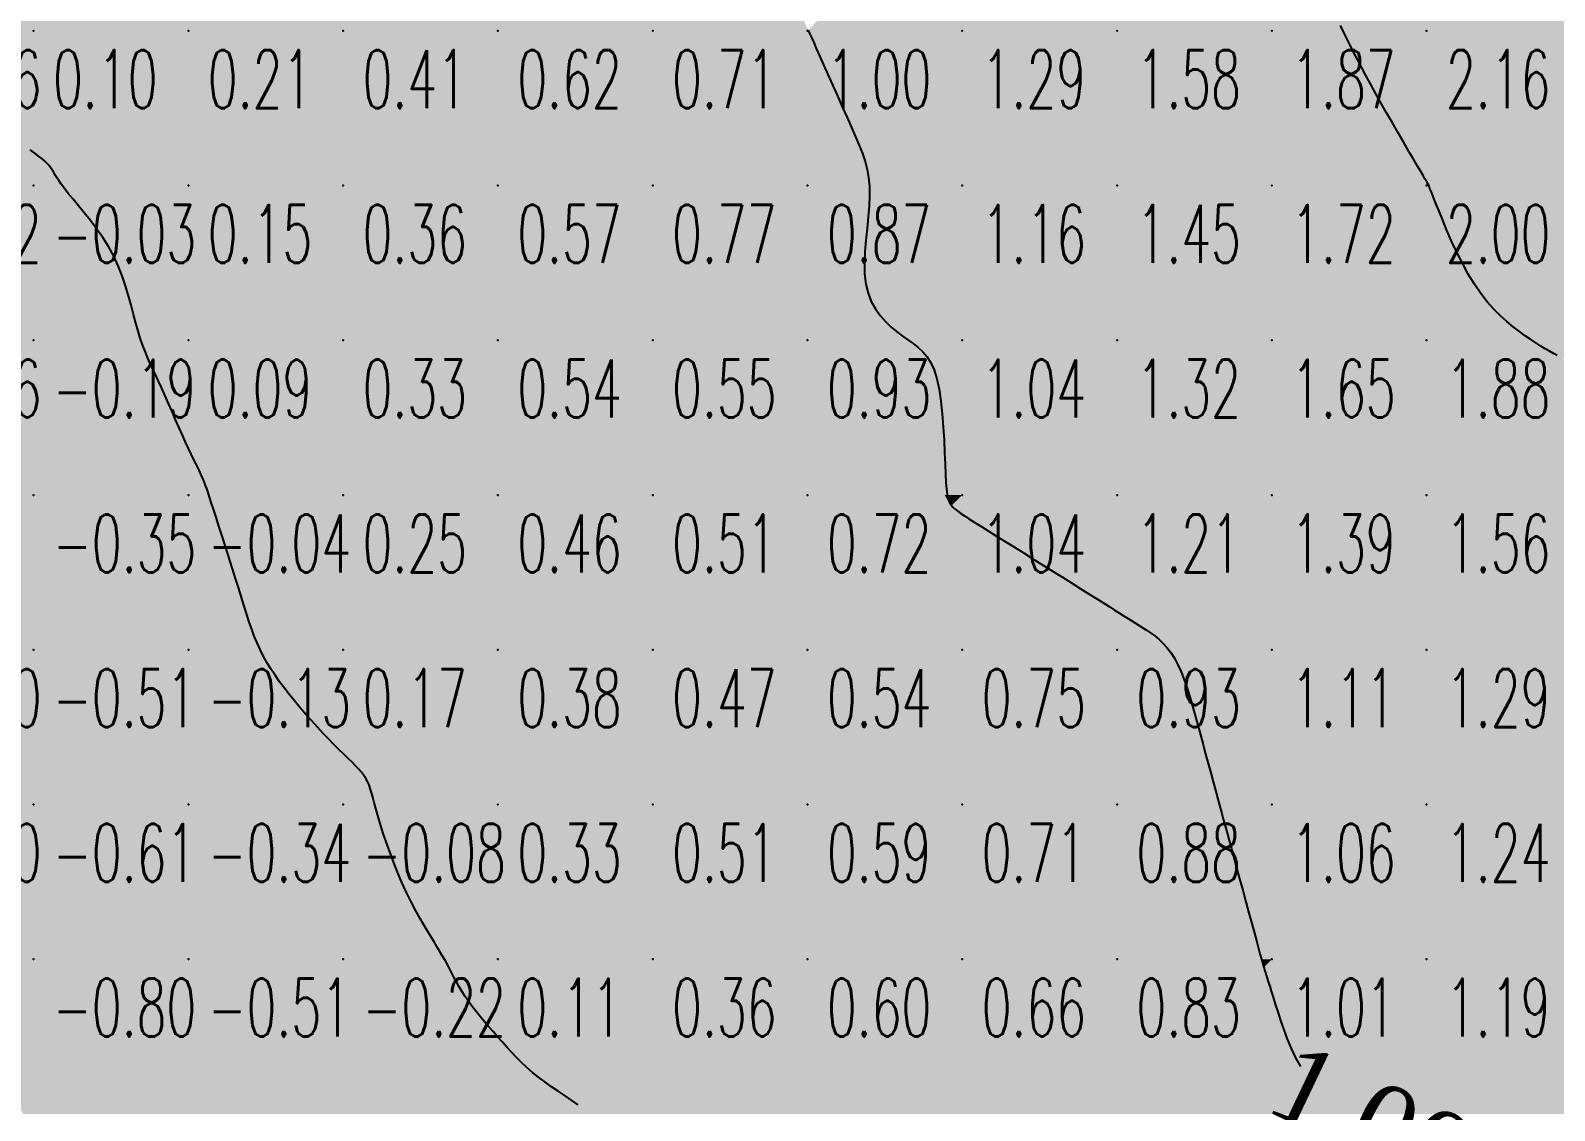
# Model space of a CAD drawing. Header units: millimetres. Extents: x 88261 to 90953, y 390274 to 392322.
# Drawn here: x 90320 to 90418.5, y 391527.5 to 391597.3 of the extents above; entities that cross this region are included whole.
import ezdxf
from ezdxf.enums import TextEntityAlignment as Align

# ---------------------------------------------------------------- set-up
doc = ezdxf.new("R2010")
doc.units = ezdxf.units.MM
doc.header["$LTSCALE"] = 25
for name, color, linetype in [('CN_03_00', 7, 'Continuous'), ('CN_04_00', 242, 'Continuous'), ('Cotation Courbes de niveau', 7, 'Continuous'), ('COTEAlt', 7, 'Continuous'), ('TN_COLORIAGE', 7, 'Continuous')]:
    doc.layers.add(name, color=color, linetype=linetype)
doc.styles.add('Simplex 1.0', font='Simplex.shx', dxfattribs={"width": 0.99, "height": 2.5})
doc.styles.get("Standard").update_dxf_attribs({"font": 'times.ttf'})

# ---------------------------------------------------------------- blocks, each defined once
blk = doc.blocks.new('COTE')
at = {"color": 0}
blk.add_point((0, 0), dxfattribs=at)
at = {"layer": 'COTEAlt'}
blk.add_attdef('ALT', text='', height=3.75, dxfattribs=at).set_placement((1.25, -1.25), align=Align.TOP_LEFT)

msp = doc.modelspace()

# ---------------------------------------------------------------- linework, layer by layer
at = {"layer": 'CN_03_00', "flags": 128}
for points, elevation in [([(90370.29, 391597.279), (90370.301, 391597.256), (90370.322, 391597.207), (90370.362, 391597.119), (90370.425, 391596.977), (90370.518, 391596.769), (90370.646, 391596.481), (90370.816, 391596.1), (90371.031, 391595.618), (90371.284, 391595.05), (90371.567, 391594.416), (90371.869, 391593.737), (90372.182, 391593.035), (90372.496, 391592.329), (90372.803, 391591.64), (90373.092, 391590.989), (90373.356, 391590.391), (90373.591, 391589.836), (90373.795, 391589.31), (90373.965, 391588.798), (90374.1, 391588.284), (90374.195, 391587.754), (90374.25, 391587.193), (90374.262, 391586.585), (90374.231, 391585.921), (90374.169, 391585.212), (90374.092, 391584.472), (90374.015, 391583.719), (90373.953, 391582.966), (90373.921, 391582.231), (90373.935, 391581.528), (90374.01, 391580.873), (90374.156, 391580.28), (90374.366, 391579.745), (90374.631, 391579.266), (90374.938, 391578.836), (90375.278, 391578.452), (90375.637, 391578.109), (90376.007, 391577.801), (90376.374, 391577.526), (90376.731, 391577.274), (90377.072, 391577.032), (90377.394, 391576.78), (90377.694, 391576.501), (90377.97, 391576.177), (90378.216, 391575.789), (90378.432, 391575.319), (90378.613, 391574.75), (90378.758, 391574.071), (90378.87, 391573.305), (90378.956, 391572.482), (90379.019, 391571.633), (90379.067, 391570.787), (90379.103, 391569.976), (90379.133, 391569.229), (90379.162, 391568.577), (90379.195, 391568.043), (90379.234, 391567.62), (90379.276, 391567.291), (90379.324, 391567.041), (90379.377, 391566.856), (90379.435, 391566.719), (90379.498, 391566.616), (90379.567, 391566.532), (90379.642, 391566.452), (90379.731, 391566.369), (90379.842, 391566.277), (90379.983, 391566.171), (90380.163, 391566.045), (90380.391, 391565.893), (90380.675, 391565.709), (90381.022, 391565.487), (90381.439, 391565.223), (90381.918, 391564.923), (90382.448, 391564.591), (90383.019, 391564.235), (90383.62, 391563.86), (90384.241, 391563.473), (90384.872, 391563.079), (90385.501, 391562.686), (90386.119, 391562.299), (90386.721, 391561.922), (90387.302, 391561.556), (90387.857, 391561.207), (90388.382, 391560.876), (90388.873, 391560.567), (90389.324, 391560.283), (90389.731, 391560.026), (90390.091, 391559.799), (90390.411, 391559.598), (90390.697, 391559.418), (90390.958, 391559.254), (90391.202, 391559.101), (90391.436, 391558.954), (90391.668, 391558.808), (90391.905, 391558.658), (90392.155, 391558.499), (90392.414, 391558.326), (90392.678, 391558.133), (90392.945, 391557.915), (90393.211, 391557.668), (90393.471, 391557.385), (90393.721, 391557.061), (90393.959, 391556.691), (90394.181, 391556.271), (90394.389, 391555.806), (90394.585, 391555.3), (90394.771, 391554.76), (90394.949, 391554.192), (90395.122, 391553.6), (90395.292, 391552.991), (90395.462, 391552.37), (90395.632, 391551.742), (90395.803, 391551.115), (90395.972, 391550.493), (90396.138, 391549.882), (90396.3, 391549.287), (90396.456, 391548.715), (90396.603, 391548.171), (90396.742, 391547.661), (90396.871, 391547.187), (90396.993, 391546.738), (90397.112, 391546.301), (90397.232, 391545.861), (90397.356, 391545.405), (90397.488, 391544.918), (90397.633, 391544.386), (90397.793, 391543.795), (90397.972, 391543.137), (90398.165, 391542.429), (90398.365, 391541.693), (90398.567, 391540.951), (90398.764, 391540.225), (90398.951, 391539.539), (90399.121, 391538.914), (90399.268, 391538.373), (90399.388, 391537.933), (90399.483, 391537.583), (90399.558, 391537.308), (90399.617, 391537.094), (90399.665, 391536.923), (90399.706, 391536.782), (90399.744, 391536.655), (90399.784, 391536.525), (90399.829, 391536.38), (90399.883, 391536.211), (90399.946, 391536.012), (90400.02, 391535.776), (90400.108, 391535.498), (90400.211, 391535.172), (90400.331, 391534.79), (90400.469, 391534.347), (90400.629, 391533.839), (90400.81, 391533.281), (90401.016, 391532.688), (90401.246, 391532.076), (90401.503, 391531.463), (90401.787, 391530.865), (90402.102, 391530.298)], 1), ([(90418.674, 391576.259), (90418.439, 391576.389), (90418.186, 391576.533), (90417.914, 391576.692), (90417.623, 391576.869), (90417.312, 391577.066), (90416.979, 391577.285), (90416.623, 391577.53), (90416.245, 391577.802), (90415.848, 391578.106), (90415.436, 391578.447), (90415.016, 391578.828), (90414.59, 391579.256), (90414.165, 391579.734), (90413.744, 391580.268), (90413.333, 391580.862), (90412.936, 391581.515), (90412.557, 391582.212), (90412.199, 391582.93), (90411.865, 391583.647), (90411.56, 391584.342), (90411.288, 391584.993), (90411.05, 391585.579), (90410.852, 391586.077), (90410.695, 391586.473), (90410.575, 391586.773), (90410.488, 391586.992), (90410.426, 391587.143), (90410.386, 391587.24), (90410.361, 391587.297), (90410.346, 391587.328), (90410.336, 391587.346), (90410.326, 391587.364), (90410.308, 391587.396), (90410.275, 391587.451), (90410.222, 391587.542), (90410.141, 391587.681), (90410.026, 391587.878), (90409.869, 391588.145), (90409.665, 391588.495), (90409.408, 391588.933), (90409.107, 391589.447), (90408.772, 391590.022), (90408.412, 391590.641), (90408.04, 391591.286), (90407.663, 391591.941), (90407.294, 391592.59), (90406.942, 391593.216), (90406.615, 391593.806), (90406.313, 391594.36), (90406.033, 391594.882), (90405.773, 391595.377), (90405.531, 391595.849), (90405.303, 391596.302), (90405.087, 391596.74), (90404.88, 391597.166), (90404.681, 391597.587)], 2)]:
    msp.add_lwpolyline(points, dxfattribs=dict(at, elevation=elevation))
at = {"layer": 'CN_04_00', "flags": 128}
msp.add_lwpolyline([(90355.424, 391527.831), (90355.017, 391528.116), (90354.585, 391528.409), (90354.144, 391528.705), (90353.704, 391529.004), (90353.274, 391529.307), (90352.863, 391529.615), (90352.477, 391529.927), (90352.114, 391530.243), (90351.772, 391530.564), (90351.447, 391530.887), (90351.134, 391531.214), (90350.832, 391531.542), (90350.537, 391531.873), (90350.244, 391532.205), (90349.952, 391532.538), (90349.662, 391532.871), (90349.377, 391533.204), (90349.1, 391533.535), (90348.833, 391533.864), (90348.58, 391534.19), (90348.343, 391534.512), (90348.124, 391534.83), (90347.925, 391535.143), (90347.742, 391535.455), (90347.569, 391535.769), (90347.398, 391536.089), (90347.226, 391536.42), (90347.044, 391536.765), (90346.848, 391537.127), (90346.631, 391537.511), (90346.39, 391537.92), (90346.126, 391538.355), (90345.845, 391538.817), (90345.551, 391539.307), (90345.248, 391539.826), (90344.942, 391540.374), (90344.636, 391540.952), (90344.335, 391541.561), (90344.044, 391542.2), (90343.765, 391542.858), (90343.501, 391543.524), (90343.253, 391544.184), (90343.025, 391544.826), (90342.819, 391545.438), (90342.637, 391546.008), (90342.481, 391546.523), (90342.353, 391546.975), (90342.248, 391547.367), (90342.158, 391547.708), (90342.078, 391548.006), (90342, 391548.268), (90341.919, 391548.502), (90341.826, 391548.718), (90341.717, 391548.921), (90341.585, 391549.12), (90341.429, 391549.32), (90341.249, 391549.524), (90341.045, 391549.739), (90340.817, 391549.967), (90340.564, 391550.213), (90340.287, 391550.482), (90339.986, 391550.778), (90339.661, 391551.104), (90339.316, 391551.458), (90338.956, 391551.834), (90338.587, 391552.229), (90338.213, 391552.638), (90337.84, 391553.057), (90337.473, 391553.481), (90337.115, 391553.907), (90336.773, 391554.33), (90336.447, 391554.751), (90336.138, 391555.171), (90335.847, 391555.589), (90335.574, 391556.007), (90335.32, 391556.425), (90335.086, 391556.844), (90334.873, 391557.265), (90334.679, 391557.689), (90334.502, 391558.121), (90334.337, 391558.567), (90334.177, 391559.033), (90334.019, 391559.524), (90333.856, 391560.046), (90333.686, 391560.606), (90333.501, 391561.207), (90333.3, 391561.854), (90333.085, 391562.532), (90332.864, 391563.224), (90332.642, 391563.915), (90332.426, 391564.586), (90332.22, 391565.222), (90332.031, 391565.804), (90331.866, 391566.318), (90331.727, 391566.749), (90331.613, 391567.107), (90331.517, 391567.403), (90331.435, 391567.651), (90331.362, 391567.861), (90331.293, 391568.048), (90331.222, 391568.223), (90331.145, 391568.399), (90331.058, 391568.587), (90330.958, 391568.793), (90330.846, 391569.021), (90330.72, 391569.275), (90330.58, 391569.561), (90330.425, 391569.882), (90330.254, 391570.244), (90330.067, 391570.649), (90329.864, 391571.102), (90329.647, 391571.591), (90329.422, 391572.106), (90329.191, 391572.634), (90328.96, 391573.164), (90328.731, 391573.685), (90328.508, 391574.183), (90328.297, 391574.648), (90328.099, 391575.072), (90327.915, 391575.464), (90327.741, 391575.835), (90327.578, 391576.199), (90327.423, 391576.568), (90327.274, 391576.955), (90327.131, 391577.372), (90326.991, 391577.832), (90326.852, 391578.345), (90326.708, 391578.903), (90326.554, 391579.498), (90326.384, 391580.119), (90326.192, 391580.758), (90325.971, 391581.405), (90325.716, 391582.05), (90325.42, 391582.684), (90325.081, 391583.298), (90324.708, 391583.888), (90324.315, 391584.45), (90323.914, 391584.98), (90323.517, 391585.476), (90323.139, 391585.934), (90322.791, 391586.35), (90322.487, 391586.72), (90322.236, 391587.044), (90322.033, 391587.325), (90321.869, 391587.568), (90321.735, 391587.779), (90321.624, 391587.963), (90321.525, 391588.127), (90321.432, 391588.276), (90321.334, 391588.415), (90321.225, 391588.549), (90321.098, 391588.685), (90320.949, 391588.826), (90320.772, 391588.979), (90320.563, 391589.147), (90320.317, 391589.336), (90320.028, 391589.552)], dxfattribs=at)
at = {"layer": 'TN_COLORIAGE', "color": 81}
for points in [[(90316.51, 391603.5, 0.103), (90313.866, 391597.239, 0.103), (90320.249, 391607.239, 0.103), (90320.249, 391597.239, 0.103)], [(90320.249, 391607.239, 0.319), (90320.249, 391597.239, 0.319), (90330.249, 391607.239, 0.319)], [(90320.249, 391597.239, 0.319), (90330.249, 391597.239, 0.319), (90330.249, 391607.239, 0.319)], [(90330.249, 391597.239, 0.461), (90340.249, 391597.239, 0.461), (90340.249, 391607.239, 0.461)], [(90330.249, 391607.239, 0.461), (90330.249, 391597.239, 0.461), (90340.249, 391607.239, 0.461)], [(90350.249, 391597.239, 0.409), (90350.249, 391607.239, 0.409), (90340.249, 391597.239, 0.409)], [(90340.249, 391607.239, 0.676), (90340.249, 391597.239, 0.676), (90350.249, 391607.239, 0.676)], [(90350.249, 391597.239, 0.838), (90360.249, 391597.239, 0.838), (90360.249, 391607.239, 0.838)], [(90350.249, 391597.239, 0.676), (90360.249, 391607.239, 0.676), (90350.249, 391607.239, 0.676)], [(90360.249, 391597.239, 1), (90367.165, 391604.155, 1), (90360.249, 391607.239, 1), (90365.849, 391607.239, 1)], [(90360.249, 391597.239, 1), (90367.165, 391604.155, 1), (90370.249, 391597.239, 1), (90370.249, 391597.372, 1)], [(90313.866, 391597.239, 0.103), (90315.688, 391592.679, 0.103), (90320.249, 391597.239, 0.103)], [(90320.249, 391589.413, 0.103), (90315.688, 391592.679, 0.103), (90320.249, 391597.239, 0.103)], [(90320.249, 391589.413, 0.206), (90321.468, 391588.459, 0.206), (90320.249, 391597.239, 0.206), (90330.249, 391597.239, 0.206)], [(90321.885, 391587.239, 0.206), (90321.468, 391588.459, 0.206), (90330.249, 391587.239, 0.206), (90330.249, 391597.239, 0.206)], [(90330.249, 391587.239, 0.409), (90340.249, 391587.239, 0.409), (90340.249, 391597.239, 0.409)], [(90330.249, 391597.239, 0.409), (90330.249, 391587.239, 0.409), (90340.249, 391597.239, 0.409)], [(90350.249, 391587.239, 0.357), (90350.249, 391597.239, 0.357), (90340.249, 391587.239, 0.357)], [(90340.249, 391597.239, 0.62), (90340.249, 391587.239, 0.62), (90350.249, 391597.239, 0.62)], [(90350.249, 391587.239, 0.714), (90360.249, 391587.239, 0.714), (90360.249, 391597.239, 0.714)], [(90350.249, 391587.239, 0.62), (90360.249, 391597.239, 0.62), (90350.249, 391597.239, 0.62)], [(90360.249, 391597.239, 0.998), (90360.249, 391587.239, 0.998), (90370.249, 391597.239, 0.998)], [(90360.249, 391587.239, 0.998), (90370.249, 391587.239, 0.998), (90370.249, 391597.239, 0.998)], [(90370.29, 391597.28, 0.998), (90370.249, 391597.372, 0.998), (90370.249, 391597.239, 0.998)], [(90370.29, 391597.28, 0.998), (90370.308, 391597.239, 0.998), (90370.249, 391597.239, 0.998)], [(90370.249, 391587.239, 1), (90373.373, 391590.364, 1), (90370.249, 391597.239, 1), (90370.308, 391597.239, 1)], [(90373.373, 391590.364, 0.869), (90374.749, 391587.239, 0.869), (90370.249, 391587.239, 0.869)], [(90321.885, 391587.239, 0.146), (90325.916, 391582.906, 0.146), (90330.249, 391587.239, 0.146)], [(90326.972, 391577.239, 0.146), (90325.916, 391582.906, 0.146), (90330.249, 391577.239, 0.146), (90330.249, 391587.239, 0.146)], [(90330.249, 391577.239, 0.357), (90340.249, 391577.239, 0.357), (90340.249, 391587.239, 0.357)], [(90330.249, 391587.239, 0.357), (90330.249, 391577.239, 0.357), (90340.249, 391587.239, 0.357)], [(90350.249, 391577.239, 0.334), (90350.249, 391587.239, 0.334), (90340.249, 391577.239, 0.334)], [(90340.249, 391587.239, 0.568), (90340.249, 391577.239, 0.568), (90350.249, 391587.239, 0.568)], [(90350.249, 391577.239, 0.774), (90360.249, 391577.239, 0.774), (90360.249, 391587.239, 0.774)], [(90350.249, 391577.239, 0.568), (90360.249, 391587.239, 0.568), (90350.249, 391587.239, 0.568)], [(90360.249, 391587.239, 0.869), (90360.249, 391577.239, 0.869), (90370.249, 391587.239, 0.869)], [(90360.249, 391577.239, 0.869), (90370.249, 391577.239, 0.869), (90370.249, 391587.239, 0.869)], [(90370.249, 391587.239, 1), (90374.749, 391587.239, 1), (90370.249, 391577.239, 1), (90373.2, 391580.19, 1)], [(90373.2, 391580.19, 0.933), (90376.508, 391577.239, 0.933), (90370.249, 391577.239, 0.933)], [(90326.972, 391577.239, 0.093), (90328.14, 391575.131, 0.093), (90330.249, 391577.239, 0.093)], [(90330.249, 391570.127, 0.093), (90328.14, 391575.131, 0.093), (90330.249, 391577.239, 0.093)], [(90330.249, 391570.127, 0.334), (90331.266, 391568.257, 0.334), (90330.249, 391577.239, 0.334), (90340.249, 391577.239, 0.334)], [(90331.557, 391567.239, 0.334), (90331.266, 391568.257, 0.334), (90340.249, 391567.239, 0.334), (90340.249, 391577.239, 0.334)], [(90350.249, 391567.239, 0.251), (90350.249, 391577.239, 0.251), (90340.249, 391567.239, 0.251)], [(90340.249, 391577.239, 0.539), (90340.249, 391567.239, 0.539), (90350.249, 391577.239, 0.539)], [(90350.249, 391567.239, 0.539), (90360.249, 391577.239, 0.539), (90350.249, 391577.239, 0.539)], [(90350.249, 391567.239, 0.546), (90360.249, 391567.239, 0.546), (90360.249, 391577.239, 0.546)], [(90360.249, 391577.239, 0.933), (90360.249, 391567.239, 0.933), (90370.249, 391577.239, 0.933)], [(90360.249, 391567.239, 0.933), (90370.249, 391567.239, 0.933), (90370.249, 391577.239, 0.933)], [(90370.249, 391567.239, 1), (90379.015, 391576.005, 1), (90370.249, 391577.239, 1), (90376.508, 391577.239, 1)], [(90379.015, 391576.005, 0.716), (90379.112, 391567.239, 0.716), (90370.249, 391567.239, 0.716)], [(90331.557, 391567.239, 0.251), (90333.701, 391560.691, 0.251), (90340.249, 391567.239, 0.251)], [(90334.647, 391557.239, 0.251), (90333.701, 391560.691, 0.251), (90340.249, 391557.239, 0.251), (90340.249, 391567.239, 0.251)], [(90350.249, 391557.239, 0.169), (90350.249, 391567.239, 0.169), (90340.249, 391557.239, 0.169)], [(90340.249, 391567.239, 0.463), (90340.249, 391557.239, 0.463), (90350.249, 391567.239, 0.463)], [(90350.249, 391557.239, 0.463), (90360.249, 391567.239, 0.463), (90350.249, 391567.239, 0.463)], [(90350.249, 391557.239, 0.513), (90360.249, 391557.239, 0.513), (90360.249, 391567.239, 0.513)], [(90360.249, 391567.239, 0.716), (90360.249, 391557.239, 0.716), (90370.249, 391567.239, 0.716)], [(90360.249, 391557.239, 0.716), (90370.249, 391557.239, 0.716), (90370.249, 391567.239, 0.716)], [(90370.249, 391557.239, 1), (90379.51, 391566.5, 1), (90370.249, 391567.239, 1), (90379.112, 391567.239, 1)], [(90370.249, 391557.239, 1), (90379.51, 391566.5, 1), (90380.249, 391557.239, 1), (90380.249, 391565.951, 1)], [(90385.627, 391562.618, 0.754), (90380.249, 391565.951, 0.754), (90380.249, 391557.239, 0.754)], [(90380.249, 391557.239, 1), (90385.627, 391562.618, 1), (90390.249, 391557.239, 1), (90390.249, 391559.697, 1)], [(90391.762, 391558.752, 0.931), (90390.249, 391559.697, 0.931), (90390.249, 391557.239, 0.931)], [(90391.762, 391558.752, 0.931), (90394.137, 391557.239, 0.931), (90390.249, 391557.239, 0.931)], [(90334.647, 391557.239, 0.169), (90336.949, 391553.94, 0.169), (90340.249, 391557.239, 0.169)], [(90340.249, 391550.442, 0.169), (90336.949, 391553.94, 0.169), (90340.249, 391557.239, 0.169)], [(90340.249, 391550.442, 0.382), (90341.97, 391548.961, 0.382), (90340.249, 391557.239, 0.382), (90350.249, 391557.239, 0.382)], [(90342.171, 391547.239, 0.382), (90341.97, 391548.961, 0.382), (90350.249, 391547.239, 0.382), (90350.249, 391557.239, 0.382)], [(90350.249, 391547.239, 0.467), (90360.249, 391547.239, 0.467), (90360.249, 391557.239, 0.467)], [(90350.249, 391547.239, 0.382), (90360.249, 391557.239, 0.382), (90350.249, 391557.239, 0.382)], [(90360.249, 391557.239, 0.543), (90360.249, 391547.239, 0.543), (90370.249, 391557.239, 0.543)], [(90360.249, 391547.239, 0.543), (90370.249, 391547.239, 0.543), (90370.249, 391557.239, 0.543)], [(90370.249, 391557.239, 0.754), (90370.249, 391547.239, 0.754), (90380.249, 391557.239, 0.754)], [(90370.249, 391547.239, 0.754), (90380.249, 391547.239, 0.754), (90380.249, 391557.239, 0.754)], [(90380.249, 391557.239, 0.931), (90380.249, 391547.239, 0.931), (90390.249, 391557.239, 0.931)], [(90380.249, 391547.239, 0.931), (90390.249, 391547.239, 0.931), (90390.249, 391557.239, 0.931)], [(90390.249, 391547.239, 1), (90395.444, 391552.435, 1), (90390.249, 391557.239, 1), (90394.137, 391557.239, 1)], [(90395.444, 391552.435, 0.883), (90396.857, 391547.239, 0.883), (90390.249, 391547.239, 0.883)], [(90342.171, 391547.239, 0.334), (90344.232, 391541.222, 0.334), (90350.249, 391547.239, 0.334)], [(90346.916, 391537.239, 0.334), (90344.232, 391541.222, 0.334), (90350.249, 391537.239, 0.334), (90350.249, 391547.239, 0.334)], [(90350.249, 391537.239, 0.512), (90360.249, 391537.239, 0.512), (90360.249, 391547.239, 0.512)], [(90350.249, 391537.239, 0.334), (90360.249, 391547.239, 0.334), (90350.249, 391547.239, 0.334)], [(90360.249, 391547.239, 0.593), (90360.249, 391537.239, 0.593), (90370.249, 391547.239, 0.593)], [(90360.249, 391537.239, 0.593), (90370.249, 391537.239, 0.593), (90370.249, 391547.239, 0.593)], [(90370.249, 391547.239, 0.705), (90370.249, 391537.239, 0.705), (90380.249, 391547.239, 0.705)], [(90370.249, 391537.239, 0.705), (90380.249, 391537.239, 0.705), (90380.249, 391547.239, 0.705)], [(90380.249, 391547.239, 0.883), (90380.249, 391537.239, 0.883), (90390.249, 391547.239, 0.883)], [(90380.249, 391537.239, 0.883), (90390.249, 391537.239, 0.883), (90390.249, 391547.239, 0.883)], [(90390.249, 391537.239, 1), (90397.582, 391544.573, 1), (90390.249, 391547.239, 1), (90396.857, 391547.239, 1)], [(90397.582, 391544.573, 0.835), (90399.576, 391537.239, 0.835), (90390.249, 391537.239, 0.835)], [(90346.916, 391537.239, 0.111), (90347.895, 391534.886, 0.111), (90350.249, 391537.239, 0.111)], [(90350.249, 391532.195, 0.111), (90347.895, 391534.886, 0.111), (90350.249, 391537.239, 0.111)], [(90350.249, 391532.195, 0.359), (90352.573, 391529.564, 0.359), (90350.249, 391537.239, 0.359), (90360.249, 391537.239, 0.359)], [(90356.637, 391527.239, 0.359), (90352.573, 391529.564, 0.359), (90360.249, 391527.239, 0.359), (90360.249, 391537.239, 0.359)], [(90360.249, 391527.239, 0.596), (90370.249, 391527.239, 0.596), (90370.249, 391537.239, 0.596)], [(90360.249, 391537.239, 0.596), (90360.249, 391527.239, 0.596), (90370.249, 391537.239, 0.596)], [(90370.249, 391527.239, 0.658), (90380.249, 391527.239, 0.658), (90380.249, 391537.239, 0.658)], [(90370.249, 391537.239, 0.658), (90370.249, 391527.239, 0.658), (90380.249, 391537.239, 0.658)], [(90380.249, 391537.239, 0.835), (90380.249, 391527.239, 0.835), (90390.249, 391537.239, 0.835)], [(90380.249, 391527.239, 0.835), (90390.249, 391527.239, 0.835), (90390.249, 391537.239, 0.835)], [(90390.249, 391527.239, 1), (90399.72, 391536.711, 1), (90390.249, 391537.239, 1), (90399.576, 391537.239, 1)], [(90390.249, 391527.239, 1), (90399.72, 391536.711, 1), (90400.249, 391527.239, 1), (90400.249, 391535.069, 1)], [(90402.101, 391529.092, 0.957), (90400.249, 391535.069, 0.957), (90400.249, 391527.239, 0.957)], [(90402.101, 391529.092, 0.957), (90406.025, 391527.239, 0.957), (90400.249, 391527.239, 0.957)]]:
    msp.add_solid(points, dxfattribs=at)
at = {"layer": 'TN_COLORIAGE', "color": 71}
for points in [[(90370.308, 391597.239, 1.417), (90370.29, 391597.28, 1.417), (90380.249, 391597.239, 1.417), (90380.249, 391607.239, 1.417)], [(90380.249, 391607.239, 1.707), (90380.249, 391597.239, 1.707), (90390.249, 391607.239, 1.707)], [(90380.249, 391597.239, 1.707), (90390.249, 391597.239, 1.707), (90390.249, 391607.239, 1.707)], [(90390.249, 391597.239, 1.997), (90400.249, 391597.239, 1.997), (90400.249, 391607.239, 1.997)], [(90390.249, 391607.239, 1.997), (90390.249, 391597.239, 1.997), (90400.249, 391607.239, 1.997)], [(90400.249, 391597.239, 2), (90403.41, 391600.401, 2), (90400.249, 391607.239, 2), (90400.361, 391607.239, 2)], [(90403.41, 391600.401, 1.868), (90404.806, 391597.239, 1.868), (90400.249, 391597.239, 1.868)], [(90370.308, 391597.239, 1.288), (90373.373, 391590.364, 1.288), (90380.249, 391597.239, 1.288)], [(90374.749, 391587.239, 1.288), (90373.373, 391590.364, 1.288), (90380.249, 391587.239, 1.288), (90380.249, 391597.239, 1.288)], [(90380.249, 391587.239, 1.578), (90390.249, 391587.239, 1.578), (90390.249, 391597.239, 1.578)], [(90380.249, 391597.239, 1.578), (90380.249, 391587.239, 1.578), (90390.249, 391597.239, 1.578)], [(90390.249, 391587.239, 1.868), (90400.249, 391587.239, 1.868), (90400.249, 391597.239, 1.868)], [(90390.249, 391597.239, 1.868), (90390.249, 391587.239, 1.868), (90400.249, 391597.239, 1.868)], [(90400.249, 391587.239, 2), (90406.649, 391593.639, 2), (90400.249, 391597.239, 2), (90404.806, 391597.239, 2)], [(90400.249, 391587.239, 2), (90406.649, 391593.639, 2), (90410.249, 391587.239, 2), (90410.249, 391587.498, 2)], [(90410.343, 391587.334, 1.996), (90410.249, 391587.498, 1.996), (90410.249, 391587.239, 1.996)], [(90410.343, 391587.334, 1.996), (90410.397, 391587.239, 1.996), (90410.249, 391587.239, 1.996)], [(90373.2, 391580.19, 1.16), (90374.749, 391587.239, 1.16), (90380.249, 391587.239, 1.16)], [(90376.508, 391577.239, 1.16), (90373.2, 391580.19, 1.16), (90380.249, 391577.239, 1.16), (90380.249, 391587.239, 1.16)], [(90380.249, 391587.239, 1.451), (90380.249, 391577.239, 1.451), (90390.249, 391587.239, 1.451)], [(90380.249, 391577.239, 1.451), (90390.249, 391577.239, 1.451), (90390.249, 391587.239, 1.451)], [(90390.249, 391577.239, 1.719), (90400.249, 391577.239, 1.719), (90400.249, 391587.239, 1.719)], [(90390.249, 391587.239, 1.719), (90390.249, 391577.239, 1.719), (90400.249, 391587.239, 1.719)], [(90400.249, 391587.239, 1.996), (90400.249, 391577.239, 1.996), (90410.249, 391587.239, 1.996)], [(90400.249, 391577.239, 1.996), (90410.249, 391577.239, 1.996), (90410.249, 391587.239, 1.996)], [(90410.249, 391577.239, 2), (90413.182, 391580.173, 2), (90410.249, 391587.239, 2), (90410.397, 391587.239, 2)], [(90413.182, 391580.173, 1.884), (90416.874, 391577.239, 1.884), (90410.249, 391577.239, 1.884)], [(90376.508, 391577.239, 1.04), (90379.015, 391576.005, 1.04), (90380.249, 391577.239, 1.04)], [(90379.112, 391567.239, 1.04), (90379.015, 391576.005, 1.04), (90380.249, 391567.239, 1.04), (90380.249, 391577.239, 1.04)], [(90380.249, 391567.239, 1.324), (90390.249, 391567.239, 1.324), (90390.249, 391577.239, 1.324)], [(90380.249, 391577.239, 1.324), (90380.249, 391567.239, 1.324), (90390.249, 391577.239, 1.324)], [(90390.249, 391577.239, 1.65), (90390.249, 391567.239, 1.65), (90400.249, 391577.239, 1.65)], [(90390.249, 391567.239, 1.65), (90400.249, 391567.239, 1.65), (90400.249, 391577.239, 1.65)], [(90400.249, 391577.239, 1.884), (90400.249, 391567.239, 1.884), (90410.249, 391577.239, 1.884)], [(90400.249, 391567.239, 1.884), (90410.249, 391567.239, 1.884), (90410.249, 391577.239, 1.884)], [(90410.249, 391567.239, 2), (90419.058, 391576.049, 2), (90410.249, 391577.239, 2), (90416.874, 391577.239, 2)], [(90410.249, 391567.239, 2), (90419.058, 391576.049, 2), (90420.249, 391567.239, 2), (90420.249, 391575.4, 2)], [(90379.112, 391567.239, 1.036), (90379.51, 391566.5, 1.036), (90380.249, 391567.239, 1.036)], [(90380.249, 391565.951, 1.036), (90379.51, 391566.5, 1.036), (90380.249, 391567.239, 1.036)], [(90380.249, 391565.951, 1.212), (90385.627, 391562.618, 1.212), (90380.249, 391567.239, 1.212), (90390.249, 391567.239, 1.212)], [(90390.249, 391559.697, 1.212), (90385.627, 391562.618, 1.212), (90390.249, 391567.239, 1.212)], [(90390.249, 391559.697, 1.387), (90391.762, 391558.752, 1.387), (90390.249, 391567.239, 1.387), (90400.249, 391567.239, 1.387)], [(90394.137, 391557.239, 1.387), (90391.762, 391558.752, 1.387), (90400.249, 391557.239, 1.387), (90400.249, 391567.239, 1.387)], [(90400.249, 391567.239, 1.562), (90400.249, 391557.239, 1.562), (90410.249, 391567.239, 1.562)], [(90400.249, 391557.239, 1.562), (90410.249, 391557.239, 1.562), (90410.249, 391567.239, 1.562)], [(90410.249, 391557.239, 1.738), (90420.249, 391557.239, 1.738), (90420.249, 391567.239, 1.738)], [(90410.249, 391567.239, 1.738), (90410.249, 391557.239, 1.738), (90420.249, 391567.239, 1.738)], [(90394.137, 391557.239, 1.108), (90395.444, 391552.435, 1.108), (90400.249, 391557.239, 1.108)], [(90396.857, 391547.239, 1.108), (90395.444, 391552.435, 1.108), (90400.249, 391547.239, 1.108), (90400.249, 391557.239, 1.108)], [(90400.249, 391557.239, 1.286), (90400.249, 391547.239, 1.286), (90410.249, 391557.239, 1.286)], [(90400.249, 391547.239, 1.286), (90410.249, 391547.239, 1.286), (90410.249, 391557.239, 1.286)], [(90410.249, 391557.239, 1.463), (90410.249, 391547.239, 1.463), (90420.249, 391557.239, 1.463)], [(90410.249, 391547.239, 1.463), (90420.249, 391547.239, 1.463), (90420.249, 391557.239, 1.463)], [(90396.857, 391547.239, 1.06), (90397.582, 391544.573, 1.06), (90400.249, 391547.239, 1.06)], [(90399.576, 391537.239, 1.06), (90397.582, 391544.573, 1.06), (90400.249, 391537.239, 1.06), (90400.249, 391547.239, 1.06)], [(90400.249, 391537.239, 1.238), (90410.249, 391537.239, 1.238), (90410.249, 391547.239, 1.238)], [(90400.249, 391547.239, 1.238), (90400.249, 391537.239, 1.238), (90410.249, 391547.239, 1.238)], [(90410.249, 391547.239, 1.415), (90410.249, 391537.239, 1.415), (90420.249, 391547.239, 1.415)], [(90410.249, 391537.239, 1.415), (90420.249, 391537.239, 1.415), (90420.249, 391547.239, 1.415)], [(90399.576, 391537.239, 1.012), (90399.72, 391536.711, 1.012), (90400.249, 391537.239, 1.012)], [(90400.249, 391535.069, 1.012), (90399.72, 391536.711, 1.012), (90400.249, 391537.239, 1.012)], [(90400.249, 391535.069, 1.189), (90402.101, 391529.092, 1.189), (90400.249, 391537.239, 1.189), (90410.249, 391537.239, 1.189)], [(90406.025, 391527.239, 1.189), (90402.101, 391529.092, 1.189), (90410.249, 391527.239, 1.189), (90410.249, 391537.239, 1.189)], [(90410.249, 391537.239, 1.367), (90410.249, 391527.239, 1.367), (90420.249, 391537.239, 1.367)], [(90410.249, 391527.239, 1.367), (90420.249, 391527.239, 1.367), (90420.249, 391537.239, 1.367)]]:
    msp.add_solid(points, dxfattribs=at)
at = {"layer": 'TN_COLORIAGE', "color": 61}
for points in [[(90404.806, 391597.239, 2.287), (90403.41, 391600.401, 2.287), (90410.249, 391597.239, 2.287), (90410.249, 391607.239, 2.287)], [(90410.249, 391607.239, 2.576), (90410.249, 391597.239, 2.576), (90420.249, 391607.239, 2.576)], [(90420.249, 391597.239, 2.158), (90420.249, 391607.239, 2.158), (90410.249, 391597.239, 2.158)], [(90404.806, 391597.239, 2.158), (90406.649, 391593.639, 2.158), (90410.249, 391597.239, 2.158)], [(90410.249, 391587.498, 2.158), (90406.649, 391593.639, 2.158), (90410.249, 391597.239, 2.158)], [(90410.249, 391587.498, 2.441), (90410.343, 391587.334, 2.441), (90410.249, 391597.239, 2.441), (90420.249, 391597.239, 2.441)], [(90410.397, 391587.239, 2.441), (90410.343, 391587.334, 2.441), (90420.249, 391587.239, 2.441), (90420.249, 391597.239, 2.441)], [(90410.397, 391587.239, 2.28), (90413.182, 391580.173, 2.28), (90420.249, 391587.239, 2.28)], [(90416.874, 391577.239, 2.28), (90413.182, 391580.173, 2.28), (90420.249, 391577.239, 2.28), (90420.249, 391587.239, 2.28)], [(90416.874, 391577.239, 2.059), (90419.058, 391576.049, 2.059), (90420.249, 391577.239, 2.059)]]:
    msp.add_solid(points, dxfattribs=at)
at = {"layer": 'TN_COLORIAGE', "color": 91}
for points in [[(90310.249, 391587.239), (90315.688, 391592.679), (90320.249, 391587.239), (90320.249, 391589.413)], [(90321.468, 391588.459, -0.029), (90320.249, 391589.413, -0.029), (90320.249, 391587.239, -0.029)], [(90321.468, 391588.459, -0.029), (90321.885, 391587.239, -0.029), (90320.249, 391587.239, -0.029)], [(90310.249, 391587.239, -0.029), (90310.249, 391577.239, -0.029), (90320.249, 391587.239, -0.029)], [(90310.249, 391577.239, -0.029), (90320.249, 391577.239, -0.029), (90320.249, 391587.239, -0.029)], [(90320.249, 391577.239), (90325.916, 391582.906), (90320.249, 391587.239), (90321.885, 391587.239)], [(90325.916, 391582.906, -0.191), (90326.972, 391577.239, -0.191), (90320.249, 391577.239, -0.191)], [(90310.249, 391577.239, -0.191), (90310.249, 391567.239, -0.191), (90320.249, 391577.239, -0.191)], [(90310.249, 391567.239, -0.191), (90320.249, 391567.239, -0.191), (90320.249, 391577.239, -0.191)], [(90320.249, 391567.239), (90328.14, 391575.131), (90320.249, 391577.239), (90326.972, 391577.239)], [(90320.249, 391567.239), (90328.14, 391575.131), (90330.249, 391567.239), (90330.249, 391570.127)], [(90331.266, 391568.257, -0.038), (90330.249, 391570.127, -0.038), (90330.249, 391567.239, -0.038)], [(90331.266, 391568.257, -0.038), (90331.557, 391567.239, -0.038), (90330.249, 391567.239, -0.038)], [(90310.249, 391567.239, -0.348), (90310.249, 391557.239, -0.348), (90320.249, 391567.239, -0.348)], [(90310.249, 391557.239, -0.348), (90320.249, 391557.239, -0.348), (90320.249, 391567.239, -0.348)], [(90320.249, 391567.239, -0.038), (90320.249, 391557.239, -0.038), (90330.249, 391567.239, -0.038)], [(90320.249, 391557.239, -0.038), (90330.249, 391557.239, -0.038), (90330.249, 391567.239, -0.038)], [(90330.249, 391557.239), (90333.701, 391560.691), (90330.249, 391567.239), (90331.557, 391567.239)], [(90333.701, 391560.691, -0.132), (90334.647, 391557.239, -0.132), (90330.249, 391557.239, -0.132)], [(90310.249, 391557.239, -0.506), (90310.249, 391547.239, -0.506), (90320.249, 391557.239, -0.506)], [(90310.249, 391547.239, -0.506), (90320.249, 391547.239, -0.506), (90320.249, 391557.239, -0.506)], [(90320.249, 391557.239, -0.132), (90320.249, 391547.239, -0.132), (90330.249, 391557.239, -0.132)], [(90320.249, 391547.239, -0.132), (90330.249, 391547.239, -0.132), (90330.249, 391557.239, -0.132)], [(90330.249, 391547.239), (90336.949, 391553.94), (90330.249, 391557.239), (90334.647, 391557.239)], [(90330.249, 391547.239), (90336.949, 391553.94), (90340.249, 391547.239), (90340.249, 391550.442)], [(90341.97, 391548.961, -0.079), (90340.249, 391550.442, -0.079), (90340.249, 391547.239, -0.079)], [(90341.97, 391548.961, -0.079), (90342.171, 391547.239, -0.079), (90340.249, 391547.239, -0.079)], [(90310.249, 391542.398, -0.606), (90312.444, 391539.434, -0.606), (90310.249, 391547.239, -0.606), (90320.249, 391547.239, -0.606)], [(90313.783, 391537.239, -0.606), (90312.444, 391539.434, -0.606), (90320.249, 391537.239, -0.606), (90320.249, 391547.239, -0.606)], [(90320.249, 391547.239, -0.343), (90320.249, 391537.239, -0.343), (90330.249, 391547.239, -0.343)], [(90320.249, 391537.239, -0.343), (90330.249, 391537.239, -0.343), (90330.249, 391547.239, -0.343)], [(90330.249, 391537.239, -0.079), (90340.249, 391537.239, -0.079), (90340.249, 391547.239, -0.079)], [(90330.249, 391547.239, -0.079), (90330.249, 391537.239, -0.079), (90340.249, 391547.239, -0.079)], [(90340.249, 391537.239), (90344.232, 391541.222), (90340.249, 391547.239), (90342.171, 391547.239)], [(90344.232, 391541.222, -0.221), (90346.916, 391537.239, -0.221), (90340.249, 391537.239, -0.221)], [(90313.783, 391537.239, -0.797), (90316.455, 391533.446, -0.797), (90320.249, 391537.239, -0.797)], [(90319.559, 391527.239, -0.797), (90316.455, 391533.446, -0.797), (90320.249, 391527.239, -0.797), (90320.249, 391537.239, -0.797)], [(90320.249, 391537.239, -0.507), (90320.249, 391527.239, -0.507), (90330.249, 391537.239, -0.507)], [(90320.249, 391527.239, -0.507), (90330.249, 391527.239, -0.507), (90330.249, 391537.239, -0.507)], [(90330.249, 391527.239, -0.221), (90340.249, 391527.239, -0.221), (90340.249, 391537.239, -0.221)], [(90330.249, 391537.239, -0.221), (90330.249, 391527.239, -0.221), (90340.249, 391537.239, -0.221)], [(90340.249, 391527.239), (90347.895, 391534.886), (90340.249, 391537.239), (90346.916, 391537.239)], [(90340.249, 391527.239), (90347.895, 391534.886), (90350.249, 391527.239), (90350.249, 391532.195)], [(90352.573, 391529.564, -0.109), (90350.249, 391532.195, -0.109), (90350.249, 391527.239, -0.109)], [(90352.573, 391529.564, -0.109), (90356.637, 391527.239, -0.109), (90350.249, 391527.239, -0.109)]]:
    msp.add_solid(points, dxfattribs=at)

# ---------------------------------------------------------------- block references
at = {"layer": 'COTEAlt'}
ref = msp.add_blockref('COTE', (90310.249, 391597.239), dxfattribs=at)
ref.add_attrib('ALT', '-0.06', dxfattribs={"height": 3.75, "style": 'Simplex 1.0', "width": 0.6}).set_placement((90311.499, 391595.989), align=Align.TOP_LEFT)
ref = msp.add_blockref('COTE', (90320.249, 391597.239), dxfattribs=at)
ref.add_attrib('ALT', '0.10', dxfattribs={"height": 3.75, "style": 'Simplex 1.0', "width": 0.6}).set_placement((90321.499, 391595.989), align=Align.TOP_LEFT)
ref = msp.add_blockref('COTE', (90330.249, 391597.239), dxfattribs=at)
ref.add_attrib('ALT', '0.21', dxfattribs={"height": 3.75, "style": 'Simplex 1.0', "width": 0.6}).set_placement((90331.499, 391595.989), align=Align.TOP_LEFT)
ref = msp.add_blockref('COTE', (90340.249, 391597.239), dxfattribs=at)
ref.add_attrib('ALT', '0.41', dxfattribs={"height": 3.75, "style": 'Simplex 1.0', "width": 0.6}).set_placement((90341.499, 391595.989), align=Align.TOP_LEFT)
ref = msp.add_blockref('COTE', (90350.249, 391597.239), dxfattribs=at)
ref.add_attrib('ALT', '0.62', dxfattribs={"height": 3.75, "style": 'Simplex 1.0', "width": 0.6}).set_placement((90351.499, 391595.989), align=Align.TOP_LEFT)
ref = msp.add_blockref('COTE', (90360.249, 391597.239), dxfattribs=at)
ref.add_attrib('ALT', '0.71', dxfattribs={"height": 3.75, "style": 'Simplex 1.0', "width": 0.6}).set_placement((90361.499, 391595.989), align=Align.TOP_LEFT)
ref = msp.add_blockref('COTE', (90370.249, 391597.239), dxfattribs=at)
ref.add_attrib('ALT', '1.00', dxfattribs={"height": 3.75, "style": 'Simplex 1.0', "width": 0.6}).set_placement((90371.499, 391595.989), align=Align.TOP_LEFT)
ref = msp.add_blockref('COTE', (90380.249, 391597.239), dxfattribs=at)
ref.add_attrib('ALT', '1.29', dxfattribs={"height": 3.75, "style": 'Simplex 1.0', "width": 0.6}).set_placement((90381.499, 391595.989), align=Align.TOP_LEFT)
ref = msp.add_blockref('COTE', (90390.249, 391597.239), dxfattribs=at)
ref.add_attrib('ALT', '1.58', dxfattribs={"height": 3.75, "style": 'Simplex 1.0', "width": 0.6}).set_placement((90391.499, 391595.989), align=Align.TOP_LEFT)
ref = msp.add_blockref('COTE', (90400.249, 391597.239), dxfattribs=at)
ref.add_attrib('ALT', '1.87', dxfattribs={"height": 3.75, "style": 'Simplex 1.0', "width": 0.6}).set_placement((90401.499, 391595.989), align=Align.TOP_LEFT)
ref = msp.add_blockref('COTE', (90410.249, 391597.239), dxfattribs=at)
ref.add_attrib('ALT', '2.16', dxfattribs={"height": 3.75, "style": 'Simplex 1.0', "width": 0.6}).set_placement((90411.499, 391595.989), align=Align.TOP_LEFT)
ref = msp.add_blockref('COTE', (90310.249, 391587.239), dxfattribs=at)
ref.add_attrib('ALT', '-0.12', dxfattribs={"height": 3.75, "style": 'Simplex 1.0', "width": 0.6}).set_placement((90311.499, 391585.989), align=Align.TOP_LEFT)
ref = msp.add_blockref('COTE', (90320.249, 391587.239), dxfattribs=at)
ref.add_attrib('ALT', '-0.03', dxfattribs={"height": 3.75, "style": 'Simplex 1.0', "width": 0.6}).set_placement((90321.499, 391585.989), align=Align.TOP_LEFT)
ref = msp.add_blockref('COTE', (90330.249, 391587.239), dxfattribs=at)
ref.add_attrib('ALT', '0.15', dxfattribs={"height": 3.75, "style": 'Simplex 1.0', "width": 0.6}).set_placement((90331.499, 391585.989), align=Align.TOP_LEFT)
ref = msp.add_blockref('COTE', (90340.249, 391587.239), dxfattribs=at)
ref.add_attrib('ALT', '0.36', dxfattribs={"height": 3.75, "style": 'Simplex 1.0', "width": 0.6}).set_placement((90341.499, 391585.989), align=Align.TOP_LEFT)
ref = msp.add_blockref('COTE', (90350.249, 391587.239), dxfattribs=at)
ref.add_attrib('ALT', '0.57', dxfattribs={"height": 3.75, "style": 'Simplex 1.0', "width": 0.6}).set_placement((90351.499, 391585.989), align=Align.TOP_LEFT)
ref = msp.add_blockref('COTE', (90360.249, 391587.239), dxfattribs=at)
ref.add_attrib('ALT', '0.77', dxfattribs={"height": 3.75, "style": 'Simplex 1.0', "width": 0.6}).set_placement((90361.499, 391585.989), align=Align.TOP_LEFT)
ref = msp.add_blockref('COTE', (90370.249, 391587.239), dxfattribs=at)
ref.add_attrib('ALT', '0.87', dxfattribs={"height": 3.75, "style": 'Simplex 1.0', "width": 0.6}).set_placement((90371.499, 391585.989), align=Align.TOP_LEFT)
ref = msp.add_blockref('COTE', (90380.249, 391587.239), dxfattribs=at)
ref.add_attrib('ALT', '1.16', dxfattribs={"height": 3.75, "style": 'Simplex 1.0', "width": 0.6}).set_placement((90381.499, 391585.989), align=Align.TOP_LEFT)
ref = msp.add_blockref('COTE', (90390.249, 391587.239), dxfattribs=at)
ref.add_attrib('ALT', '1.45', dxfattribs={"height": 3.75, "style": 'Simplex 1.0', "width": 0.6}).set_placement((90391.499, 391585.989), align=Align.TOP_LEFT)
ref = msp.add_blockref('COTE', (90400.249, 391587.239), dxfattribs=at)
ref.add_attrib('ALT', '1.72', dxfattribs={"height": 3.75, "style": 'Simplex 1.0', "width": 0.6}).set_placement((90401.499, 391585.989), align=Align.TOP_LEFT)
ref = msp.add_blockref('COTE', (90410.249, 391587.239), dxfattribs=at)
ref.add_attrib('ALT', '2.00', dxfattribs={"height": 3.75, "style": 'Simplex 1.0', "width": 0.6}).set_placement((90411.499, 391585.989), align=Align.TOP_LEFT)
ref = msp.add_blockref('COTE', (90310.249, 391577.239), dxfattribs=at)
ref.add_attrib('ALT', '-0.46', dxfattribs={"height": 3.75, "style": 'Simplex 1.0', "width": 0.6}).set_placement((90311.499, 391575.989), align=Align.TOP_LEFT)
ref = msp.add_blockref('COTE', (90320.249, 391577.239), dxfattribs=at)
ref.add_attrib('ALT', '-0.19', dxfattribs={"height": 3.75, "style": 'Simplex 1.0', "width": 0.6}).set_placement((90321.499, 391575.989), align=Align.TOP_LEFT)
ref = msp.add_blockref('COTE', (90330.249, 391577.239), dxfattribs=at)
ref.add_attrib('ALT', '0.09', dxfattribs={"height": 3.75, "style": 'Simplex 1.0', "width": 0.6}).set_placement((90331.499, 391575.989), align=Align.TOP_LEFT)
ref = msp.add_blockref('COTE', (90340.249, 391577.239), dxfattribs=at)
ref.add_attrib('ALT', '0.33', dxfattribs={"height": 3.75, "style": 'Simplex 1.0', "width": 0.6}).set_placement((90341.499, 391575.989), align=Align.TOP_LEFT)
ref = msp.add_blockref('COTE', (90350.249, 391577.239), dxfattribs=at)
ref.add_attrib('ALT', '0.54', dxfattribs={"height": 3.75, "style": 'Simplex 1.0', "width": 0.6}).set_placement((90351.499, 391575.989), align=Align.TOP_LEFT)
ref = msp.add_blockref('COTE', (90360.249, 391577.239), dxfattribs=at)
ref.add_attrib('ALT', '0.55', dxfattribs={"height": 3.75, "style": 'Simplex 1.0', "width": 0.6}).set_placement((90361.499, 391575.989), align=Align.TOP_LEFT)
ref = msp.add_blockref('COTE', (90370.249, 391577.239), dxfattribs=at)
ref.add_attrib('ALT', '0.93', dxfattribs={"height": 3.75, "style": 'Simplex 1.0', "width": 0.6}).set_placement((90371.499, 391575.989), align=Align.TOP_LEFT)
ref = msp.add_blockref('COTE', (90380.249, 391577.239), dxfattribs=at)
ref.add_attrib('ALT', '1.04', dxfattribs={"height": 3.75, "style": 'Simplex 1.0', "width": 0.6}).set_placement((90381.499, 391575.989), align=Align.TOP_LEFT)
ref = msp.add_blockref('COTE', (90390.249, 391577.239), dxfattribs=at)
ref.add_attrib('ALT', '1.32', dxfattribs={"height": 3.75, "style": 'Simplex 1.0', "width": 0.6}).set_placement((90391.499, 391575.989), align=Align.TOP_LEFT)
ref = msp.add_blockref('COTE', (90400.249, 391577.239), dxfattribs=at)
ref.add_attrib('ALT', '1.65', dxfattribs={"height": 3.75, "style": 'Simplex 1.0', "width": 0.6}).set_placement((90401.499, 391575.989), align=Align.TOP_LEFT)
ref = msp.add_blockref('COTE', (90410.249, 391577.239), dxfattribs=at)
ref.add_attrib('ALT', '1.88', dxfattribs={"height": 3.75, "style": 'Simplex 1.0', "width": 0.6}).set_placement((90411.499, 391575.989), align=Align.TOP_LEFT)
ref = msp.add_blockref('COTE', (90320.249, 391567.239), dxfattribs=at)
ref.add_attrib('ALT', '-0.35', dxfattribs={"height": 3.75, "style": 'Simplex 1.0', "width": 0.6}).set_placement((90321.499, 391565.989), align=Align.TOP_LEFT)
ref = msp.add_blockref('COTE', (90330.249, 391567.239), dxfattribs=at)
ref.add_attrib('ALT', '-0.04', dxfattribs={"height": 3.75, "style": 'Simplex 1.0', "width": 0.6}).set_placement((90331.499, 391565.989), align=Align.TOP_LEFT)
ref = msp.add_blockref('COTE', (90340.249, 391567.239), dxfattribs=at)
ref.add_attrib('ALT', '0.25', dxfattribs={"height": 3.75, "style": 'Simplex 1.0', "width": 0.6}).set_placement((90341.499, 391565.989), align=Align.TOP_LEFT)
ref = msp.add_blockref('COTE', (90350.249, 391567.239), dxfattribs=at)
ref.add_attrib('ALT', '0.46', dxfattribs={"height": 3.75, "style": 'Simplex 1.0', "width": 0.6}).set_placement((90351.499, 391565.989), align=Align.TOP_LEFT)
ref = msp.add_blockref('COTE', (90360.249, 391567.239), dxfattribs=at)
ref.add_attrib('ALT', '0.51', dxfattribs={"height": 3.75, "style": 'Simplex 1.0', "width": 0.6}).set_placement((90361.499, 391565.989), align=Align.TOP_LEFT)
ref = msp.add_blockref('COTE', (90370.249, 391567.239), dxfattribs=at)
ref.add_attrib('ALT', '0.72', dxfattribs={"height": 3.75, "style": 'Simplex 1.0', "width": 0.6}).set_placement((90371.499, 391565.989), align=Align.TOP_LEFT)
ref = msp.add_blockref('COTE', (90380.249, 391567.239), dxfattribs=at)
ref.add_attrib('ALT', '1.04', dxfattribs={"height": 3.75, "style": 'Simplex 1.0', "width": 0.6}).set_placement((90381.499, 391565.989), align=Align.TOP_LEFT)
ref = msp.add_blockref('COTE', (90390.249, 391567.239), dxfattribs=at)
ref.add_attrib('ALT', '1.21', dxfattribs={"height": 3.75, "style": 'Simplex 1.0', "width": 0.6}).set_placement((90391.499, 391565.989), align=Align.TOP_LEFT)
ref = msp.add_blockref('COTE', (90400.249, 391567.239), dxfattribs=at)
ref.add_attrib('ALT', '1.39', dxfattribs={"height": 3.75, "style": 'Simplex 1.0', "width": 0.6}).set_placement((90401.499, 391565.989), align=Align.TOP_LEFT)
ref = msp.add_blockref('COTE', (90410.249, 391567.239), dxfattribs=at)
ref.add_attrib('ALT', '1.56', dxfattribs={"height": 3.75, "style": 'Simplex 1.0', "width": 0.6}).set_placement((90411.499, 391565.989), align=Align.TOP_LEFT)
ref = msp.add_blockref('COTE', (90310.249, 391557.239), dxfattribs=at)
ref.add_attrib('ALT', '-0.80', dxfattribs={"height": 3.75, "style": 'Simplex 1.0', "width": 0.6}).set_placement((90311.499, 391555.989), align=Align.TOP_LEFT)
ref = msp.add_blockref('COTE', (90320.249, 391557.239), dxfattribs=at)
ref.add_attrib('ALT', '-0.51', dxfattribs={"height": 3.75, "style": 'Simplex 1.0', "width": 0.6}).set_placement((90321.499, 391555.989), align=Align.TOP_LEFT)
ref = msp.add_blockref('COTE', (90330.249, 391557.239), dxfattribs=at)
ref.add_attrib('ALT', '-0.13', dxfattribs={"height": 3.75, "style": 'Simplex 1.0', "width": 0.6}).set_placement((90331.499, 391555.989), align=Align.TOP_LEFT)
ref = msp.add_blockref('COTE', (90340.249, 391557.239), dxfattribs=at)
ref.add_attrib('ALT', '0.17', dxfattribs={"height": 3.75, "style": 'Simplex 1.0', "width": 0.6}).set_placement((90341.499, 391555.989), align=Align.TOP_LEFT)
ref = msp.add_blockref('COTE', (90350.249, 391557.239), dxfattribs=at)
ref.add_attrib('ALT', '0.38', dxfattribs={"height": 3.75, "style": 'Simplex 1.0', "width": 0.6}).set_placement((90351.499, 391555.989), align=Align.TOP_LEFT)
ref = msp.add_blockref('COTE', (90360.249, 391557.239), dxfattribs=at)
ref.add_attrib('ALT', '0.47', dxfattribs={"height": 3.75, "style": 'Simplex 1.0', "width": 0.6}).set_placement((90361.499, 391555.989), align=Align.TOP_LEFT)
ref = msp.add_blockref('COTE', (90370.249, 391557.239), dxfattribs=at)
ref.add_attrib('ALT', '0.54', dxfattribs={"height": 3.75, "style": 'Simplex 1.0', "width": 0.6}).set_placement((90371.499, 391555.989), align=Align.TOP_LEFT)
ref = msp.add_blockref('COTE', (90380.249, 391557.239), dxfattribs=at)
ref.add_attrib('ALT', '0.75', dxfattribs={"height": 3.75, "style": 'Simplex 1.0', "width": 0.6}).set_placement((90381.499, 391555.989), align=Align.TOP_LEFT)
ref = msp.add_blockref('COTE', (90390.249, 391557.239), dxfattribs=at)
ref.add_attrib('ALT', '0.93', dxfattribs={"height": 3.75, "style": 'Simplex 1.0', "width": 0.6}).set_placement((90391.499, 391555.989), align=Align.TOP_LEFT)
ref = msp.add_blockref('COTE', (90400.249, 391557.239), dxfattribs=at)
ref.add_attrib('ALT', '1.11', dxfattribs={"height": 3.75, "style": 'Simplex 1.0', "width": 0.6}).set_placement((90401.499, 391555.989), align=Align.TOP_LEFT)
ref = msp.add_blockref('COTE', (90410.249, 391557.239), dxfattribs=at)
ref.add_attrib('ALT', '1.29', dxfattribs={"height": 3.75, "style": 'Simplex 1.0', "width": 0.6}).set_placement((90411.499, 391555.989), align=Align.TOP_LEFT)
ref = msp.add_blockref('COTE', (90310.249, 391547.239), dxfattribs=at)
ref.add_attrib('ALT', '-0.90', dxfattribs={"height": 3.75, "style": 'Simplex 1.0', "width": 0.6}).set_placement((90311.499, 391545.989), align=Align.TOP_LEFT)
ref = msp.add_blockref('COTE', (90320.249, 391547.239), dxfattribs=at)
ref.add_attrib('ALT', '-0.61', dxfattribs={"height": 3.75, "style": 'Simplex 1.0', "width": 0.6}).set_placement((90321.499, 391545.989), align=Align.TOP_LEFT)
ref = msp.add_blockref('COTE', (90330.249, 391547.239), dxfattribs=at)
ref.add_attrib('ALT', '-0.34', dxfattribs={"height": 3.75, "style": 'Simplex 1.0', "width": 0.6}).set_placement((90331.499, 391545.989), align=Align.TOP_LEFT)
ref = msp.add_blockref('COTE', (90340.249, 391547.239), dxfattribs=at)
ref.add_attrib('ALT', '-0.08', dxfattribs={"height": 3.75, "style": 'Simplex 1.0', "width": 0.6}).set_placement((90341.499, 391545.989), align=Align.TOP_LEFT)
ref = msp.add_blockref('COTE', (90350.249, 391547.239), dxfattribs=at)
ref.add_attrib('ALT', '0.33', dxfattribs={"height": 3.75, "style": 'Simplex 1.0', "width": 0.6}).set_placement((90351.499, 391545.989), align=Align.TOP_LEFT)
ref = msp.add_blockref('COTE', (90360.249, 391547.239), dxfattribs=at)
ref.add_attrib('ALT', '0.51', dxfattribs={"height": 3.75, "style": 'Simplex 1.0', "width": 0.6}).set_placement((90361.499, 391545.989), align=Align.TOP_LEFT)
ref = msp.add_blockref('COTE', (90370.249, 391547.239), dxfattribs=at)
ref.add_attrib('ALT', '0.59', dxfattribs={"height": 3.75, "style": 'Simplex 1.0', "width": 0.6}).set_placement((90371.499, 391545.989), align=Align.TOP_LEFT)
ref = msp.add_blockref('COTE', (90380.249, 391547.239), dxfattribs=at)
ref.add_attrib('ALT', '0.71', dxfattribs={"height": 3.75, "style": 'Simplex 1.0', "width": 0.6}).set_placement((90381.499, 391545.989), align=Align.TOP_LEFT)
ref = msp.add_blockref('COTE', (90390.249, 391547.239), dxfattribs=at)
ref.add_attrib('ALT', '0.88', dxfattribs={"height": 3.75, "style": 'Simplex 1.0', "width": 0.6}).set_placement((90391.499, 391545.989), align=Align.TOP_LEFT)
ref = msp.add_blockref('COTE', (90400.249, 391547.239), dxfattribs=at)
ref.add_attrib('ALT', '1.06', dxfattribs={"height": 3.75, "style": 'Simplex 1.0', "width": 0.6}).set_placement((90401.499, 391545.989), align=Align.TOP_LEFT)
ref = msp.add_blockref('COTE', (90410.249, 391547.239), dxfattribs=at)
ref.add_attrib('ALT', '1.24', dxfattribs={"height": 3.75, "style": 'Simplex 1.0', "width": 0.6}).set_placement((90411.499, 391545.989), align=Align.TOP_LEFT)
ref = msp.add_blockref('COTE', (90320.249, 391537.239), dxfattribs=at)
ref.add_attrib('ALT', '-0.80', dxfattribs={"height": 3.75, "style": 'Simplex 1.0', "width": 0.6}).set_placement((90321.499, 391535.989), align=Align.TOP_LEFT)
ref = msp.add_blockref('COTE', (90330.249, 391537.239), dxfattribs=at)
ref.add_attrib('ALT', '-0.51', dxfattribs={"height": 3.75, "style": 'Simplex 1.0', "width": 0.6}).set_placement((90331.499, 391535.989), align=Align.TOP_LEFT)
ref = msp.add_blockref('COTE', (90340.249, 391537.239), dxfattribs=at)
ref.add_attrib('ALT', '-0.22', dxfattribs={"height": 3.75, "style": 'Simplex 1.0', "width": 0.6}).set_placement((90341.499, 391535.989), align=Align.TOP_LEFT)
ref = msp.add_blockref('COTE', (90350.249, 391537.239), dxfattribs=at)
ref.add_attrib('ALT', '0.11', dxfattribs={"height": 3.75, "style": 'Simplex 1.0', "width": 0.6}).set_placement((90351.499, 391535.989), align=Align.TOP_LEFT)
ref = msp.add_blockref('COTE', (90360.249, 391537.239), dxfattribs=at)
ref.add_attrib('ALT', '0.36', dxfattribs={"height": 3.75, "style": 'Simplex 1.0', "width": 0.6}).set_placement((90361.499, 391535.989), align=Align.TOP_LEFT)
ref = msp.add_blockref('COTE', (90370.249, 391537.239), dxfattribs=at)
ref.add_attrib('ALT', '0.60', dxfattribs={"height": 3.75, "style": 'Simplex 1.0', "width": 0.6}).set_placement((90371.499, 391535.989), align=Align.TOP_LEFT)
ref = msp.add_blockref('COTE', (90380.249, 391537.239), dxfattribs=at)
ref.add_attrib('ALT', '0.66', dxfattribs={"height": 3.75, "style": 'Simplex 1.0', "width": 0.6}).set_placement((90381.499, 391535.989), align=Align.TOP_LEFT)
ref = msp.add_blockref('COTE', (90390.249, 391537.239), dxfattribs=at)
ref.add_attrib('ALT', '0.83', dxfattribs={"height": 3.75, "style": 'Simplex 1.0', "width": 0.6}).set_placement((90391.499, 391535.989), align=Align.TOP_LEFT)
ref = msp.add_blockref('COTE', (90400.249, 391537.239), dxfattribs=at)
ref.add_attrib('ALT', '1.01', dxfattribs={"height": 3.75, "style": 'Simplex 1.0', "width": 0.6}).set_placement((90401.499, 391535.989), align=Align.TOP_LEFT)
ref = msp.add_blockref('COTE', (90410.249, 391537.239), dxfattribs=at)
ref.add_attrib('ALT', '1.19', dxfattribs={"height": 3.75, "style": 'Simplex 1.0', "width": 0.6}).set_placement((90411.499, 391535.989), align=Align.TOP_LEFT)

# ---------------------------------------------------------------- texts
at = {"layer": 'Cotation Courbes de niveau'}
msp.add_text('1.00', height=5, rotation=334.53134, dxfattribs=at).set_placement((90406.7, 391526.967, 1), align=Align.MIDDLE_CENTER)

doc.saveas('drawing.dxf')
